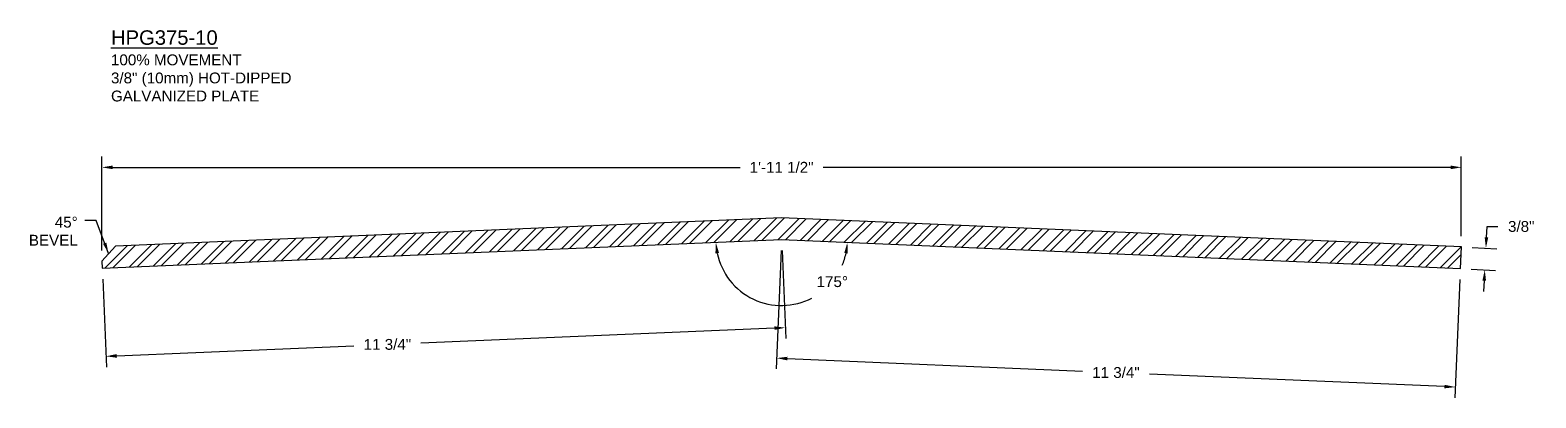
# Model space of a CAD drawing. Extents: x -6.7 to 63.9, y 0 to 12.9.
# Drawn here: x 37.83 to 63.86, y 4.56 to 10.92 of the extents above; entities that cross this region are included whole.
import ezdxf

# ---------------------------------------------------------------- set-up
doc = ezdxf.new("R2010")
doc.units = 0
doc.header["$MEASUREMENT"] = 0
doc.layers.get('DEFPOINTS').update_dxf_attribs({"linetype": 'CONTINUOUS'})
for name, color, linetype in [('DIMENSIONS', 3, 'CONTINUOUS'), ('METALS', 7, 'CONTINUOUS'), ('TEXT', 2, 'CONTINUOUS')]:
    doc.layers.add(name, color=color, linetype=linetype)
doc.styles.add('ARIAL', font='ARIAL.TTF')
doc.dimstyles.new('ARIAL', dxfattribs={"dimtxt": 0.1875, "dimasz": 0.1875, "dimexe": 0.1875, "dimexo": 0.1875, "dimgap": 0.1875, "dimtad": 0, "dimtih": 1, "dimtoh": 1, "dimdec": 4, "dimzin": 0, "dimtxsty": 'ARIAL', "dimcen": 0.09, "dimazin": 3, "dimtfac": 1, "dimtdec": 4, "dimtofl": 0, "dimtmove": 0, "dimatfit": 3, "dimtolj": 1, "dimtzin": 0})

# ---------------------------------------------------------------- blocks, each defined once
blk = doc.blocks.new('*D17')
at = {"layer": 'DEFPOINTS', "color": 0}
for p in [(62.569, 7.173), (62.55, 6.798), (62.974, 6.776)]:
    blk.add_point(p, dxfattribs=at)
at = {"layer": 'DIMENSIONS', "color": 0}
for p, q in [((63.003, 7.338), (63.013, 7.525)), ((63.013, 7.525), (63.2, 7.525)), ((62.756, 7.163), (63.181, 7.141)), ((62.737, 6.789), (63.162, 6.767)), ((62.965, 6.589), (62.955, 6.402))]:
    blk.add_line(p, q, dxfattribs=at)
for points in [[(62.972, 7.34), (63.034, 7.337), (62.994, 7.151)], [(62.934, 6.591), (62.996, 6.588), (62.974, 6.776)]]:
    blk.add_solid(points, dxfattribs=at)
at = {"layer": 'DIMENSIONS', "color": 0, "insert": (63.605, 7.525), "char_height": 0.1875, "attachment_point": 5, "style": 'ARIAL'}
blk.add_mtext('\\A1;3/8"', dxfattribs=at)
blk = doc.blocks.new('*D18')
at = {"layer": 'DEFPOINTS', "color": 0}
for p in [(50.821, 7.298), (62.553, 6.798), (62.466, 4.75)]:
    blk.add_point(p, dxfattribs=at)
at = {"layer": 'DIMENSIONS', "color": 0}
for p, q in [((50.813, 7.111), (50.726, 5.062)), ((62.545, 6.611), (62.458, 4.563)), ((50.921, 5.242), (56.022, 5.024)), ((62.279, 4.758), (57.178, 4.975))]:
    blk.add_line(p, q, dxfattribs=at)
for points in [[(50.923, 5.273), (50.92, 5.211), (50.734, 5.25)], [(62.28, 4.789), (62.277, 4.727), (62.466, 4.75)]]:
    blk.add_solid(points, dxfattribs=at)
at = {"layer": 'DIMENSIONS', "color": 0, "insert": (56.6, 5), "char_height": 0.1875, "attachment_point": 5, "style": 'ARIAL'}
blk.add_mtext('\\A1;11 3/4"', dxfattribs=at)
blk = doc.blocks.new('*D19')
at = {"layer": 'DEFPOINTS', "color": 0}
for p in [(50.821, 7.298), (39.079, 6.802), (39.143, 5.281)]:
    blk.add_point(p, dxfattribs=at)
at = {"layer": 'DIMENSIONS', "color": 0}
for p, q in [((50.829, 7.111), (50.894, 5.589)), ((39.087, 6.615), (39.151, 5.093)), ((50.698, 5.768), (44.586, 5.51)), ((39.33, 5.288), (43.43, 5.461))]:
    blk.add_line(p, q, dxfattribs=at)
for points in [[(50.697, 5.799), (50.7, 5.737), (50.886, 5.776)], [(39.329, 5.32), (39.332, 5.257), (39.143, 5.281)]]:
    blk.add_solid(points, dxfattribs=at)
at = {"layer": 'DIMENSIONS', "color": 0, "insert": (44.008, 5.486), "char_height": 0.1875, "attachment_point": 5, "style": 'ARIAL'}
blk.add_mtext('\\A1;11 3/4"', dxfattribs=at)
blk = doc.blocks.new('*D20')
at = {"layer": 'DEFPOINTS', "color": 0}
for p in [(62.569, 8.548), (62.569, 7.173), (39.074, 6.923)]:
    blk.add_point(p, dxfattribs=at)
at = {"layer": 'DIMENSIONS', "color": 0}
for p, q in [((39.074, 7.111), (39.074, 8.735)), ((62.569, 7.36), (62.569, 8.735)), ((39.261, 8.548), (50.102, 8.548)), ((62.382, 8.548), (51.541, 8.548))]:
    blk.add_line(p, q, dxfattribs=at)
for points in [[(39.261, 8.579), (39.261, 8.516), (39.074, 8.548)], [(62.382, 8.579), (62.382, 8.516), (62.569, 8.548)]]:
    blk.add_solid(points, dxfattribs=at)
at = {"layer": 'DIMENSIONS', "color": 0, "insert": (50.821, 8.548), "char_height": 0.1875, "attachment_point": 5, "style": 'ARIAL'}
blk.add_mtext('\\A1;1\'-11 1/2"', dxfattribs=at)
blk = doc.blocks.new('*D27')
at = {"layer": 'DEFPOINTS', "color": 0}
for p in [(50.821, 7.298), (50.821, 7.298), (39.079, 6.802), (62.553, 6.798), (50.266, 6.305)]:
    blk.add_point(p, dxfattribs=at)
at = {"layer": 'DIMENSIONS', "color": 0}
for start, end in [(191.8708, 297.4083), (337.0564, 348.1059)]:
    blk.add_arc((50.821, 7.298), 1.138, start, end, dxfattribs=at)
for points in [[(49.677, 7.06), (49.739, 7.068), (49.685, 7.25)], [(51.904, 7.068), (51.966, 7.06), (51.958, 7.25)]]:
    blk.add_solid(points, dxfattribs=at)
at = {"layer": 'DIMENSIONS', "color": 0, "insert": (51.697, 6.571), "char_height": 0.1875, "attachment_point": 5, "style": 'ARIAL'}
blk.add_mtext('\\A1;175°', dxfattribs=at)

msp = doc.modelspace()

# ---------------------------------------------------------------- hatches: boundary and pattern name
at = {"layer": 'METALS'}
h = msp.add_hatch(dxfattribs=at)
h.set_pattern_fill('ANSI32', color=256, scale=0.75, style=0)
h.set_pattern_definition([(45, (1.4427, 2.92915), (-0.1988738, 0.1988738), []), (45, (1.57528, 2.92915), (-0.1988738, 0.1988738), [])])
h.paths.add_polyline_path([(50.82149, 7.67342), (39.30867, 7.18746), (39.07381, 6.92326), (39.07891, 6.80243), (50.82142, 7.29808), (62.55321, 6.79811), (62.56918, 7.17277)])

# ---------------------------------------------------------------- linework, layer by layer
msp.add_lwpolyline([(39.07381, 6.92326), (39.07891, 6.80243), (50.82142, 7.29808), (62.55321, 6.79811), (62.56918, 7.17277), (50.82149, 7.67342), (39.30867, 7.18746)], close=True, dxfattribs=at)

# ---------------------------------------------------------------- texts
at = {"layer": 'TEXT', "insert": (39.2306, 10.91655), "char_height": 0.25, "width": 4.59375, "attachment_point": 1, "style": 'ARIAL'}
msp.add_mtext('{\\LHPG375-10\\P\\H0.75x;\\l100% MOVEMENT\\P3/8" (10mm) HOT-DIPPED\\PGALVANIZED PLATE}', dxfattribs=at)
at = {"layer": 'TEXT', "insert": (38.65558, 7.69423), "char_height": 0.1875, "attachment_point": 3, "style": 'ARIAL'}
msp.add_mtext('45°\\PBEVEL', dxfattribs=at)

# ---------------------------------------------------------------- dimensions: what is measured, and where the dimension line sits
at = {"layer": 'DIMENSIONS'}
dim = msp.add_linear_dim(base=(62.56918, 8.5475), p1=(39.07381, 6.92326), p2=(62.56918, 7.17277), dimstyle='ARIAL', dxfattribs=at)
dim.commit()
dim.dimension.update_dxf_attribs({"geometry": '*D20', "text_midpoint": (50.82149, 8.5475)})
for base, p1, p2, angle, picture, middle in [((62.97441, 6.77646), (62.56918, 7.17277), (62.54994, 6.79826), 267.059841, '*D17', (63.60479, 7.52548)), ((39.14315, 5.2805), (50.82142, 7.29808), (39.07891, 6.80243), 182.417011, '*D19', (44.00786, 5.48584))]:
    dim = msp.add_linear_dim(base=base, p1=p1, p2=p2, angle=angle, dimstyle='ARIAL', dxfattribs=at)
    dim.commit()
    dim.dimension.update_dxf_attribs({"geometry": picture, "text_midpoint": middle, "dimtype": 161})
dim = msp.add_angular_dim_2l(base=(50.26636, 6.30502), line1=((50.82142, 7.29808), (62.55321, 6.79811)), line2=((39.07891, 6.80243), (50.82142, 7.29808)), dimstyle='ARIAL', override={"dimdec": 0}, dxfattribs=at)
dim.commit()
dim.dimension.update_dxf_attribs({"geometry": '*D27', "text_midpoint": (51.69671, 6.57136), "dimtype": 162})
dim = msp.add_aligned_dim(p1=(50.82142, 7.29808), p2=(62.55321, 6.79811), distance=-2.05013, dimstyle='ARIAL', dxfattribs=at)
dim.commit()
dim.dimension.update_dxf_attribs({"geometry": '*D18', "text_midpoint": (56.60002, 4.99983)})

# ---------------------------------------------------------------- leaders
at = {"layer": 'TEXT', "annotation_type": 0, "has_hookline": 1, "hookline_direction": 1, "text_width": 0.816}
msp.add_leader([(39.18817, 7.06078), (38.97137, 7.63173), (38.78058, 7.63173)], dimstyle='ARIAL', override={"dimgap": 0.125, "dimtad": 0}, dxfattribs=at)

doc.saveas('drawing.dxf')
